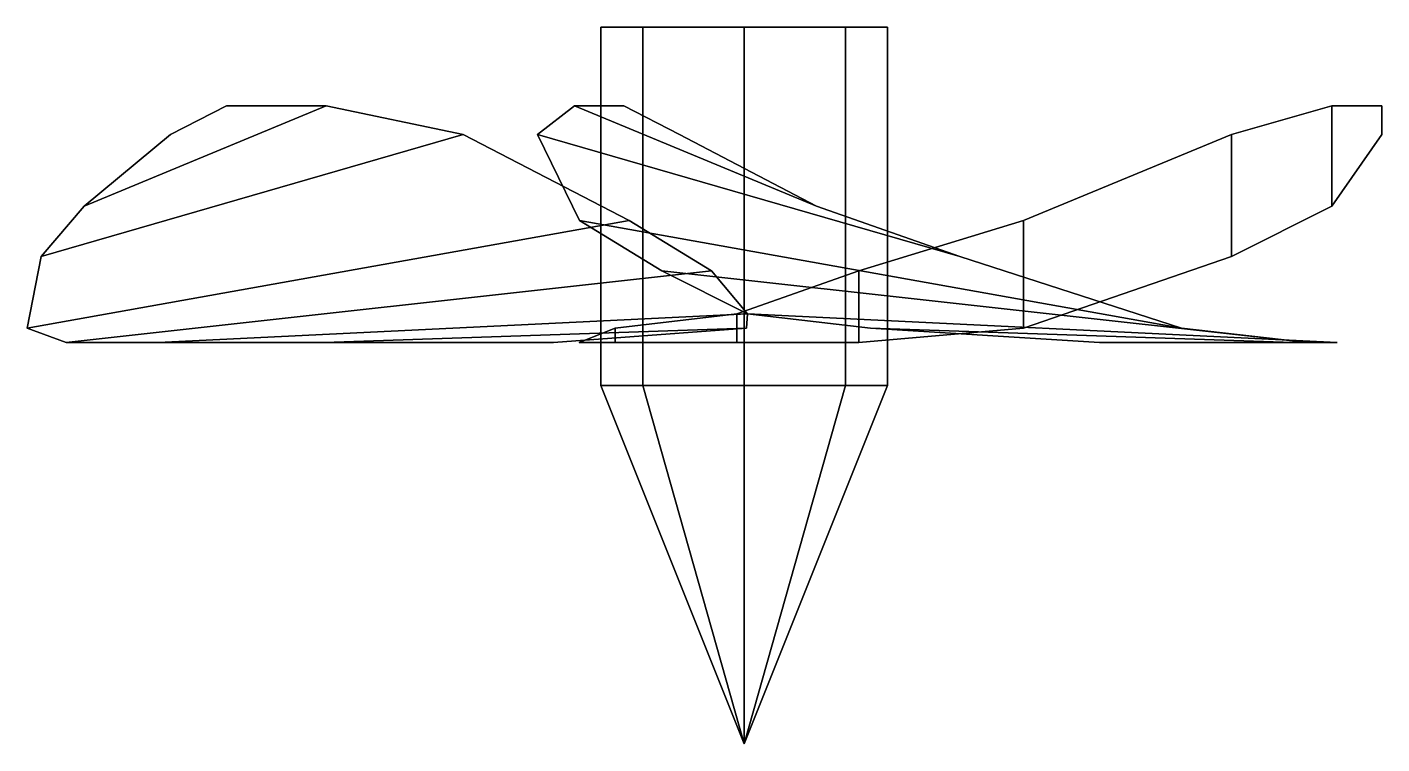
# Model space of a CAD drawing. Extents: x -1 to 0.89, y -1 to 0.
import ezdxf

# ---------------------------------------------------------------- set-up
doc = ezdxf.new("R2010")
doc.units = 0
doc.layers.add('PROP', color=1, linetype='CONTINUOUS')

msp = doc.modelspace()

# ---------------------------------------------------------------- linework, layer by layer
at = {"layer": 'PROP'}
for points in [[(-0.2, -0.5), (-0.1414, -0.5, 0.1414), (-0.1414, 0, 0.1414), (-0.2, 0)], [(-0.1414, -0.5, -0.1414), (-0.2, -0.5), (-0.2, 0), (-0.1414, 0, -0.1414)], [(-0.1414, -0.5, 0.1414), (0, -0.5, 0.2), (0, 0, 0.2), (-0.1414, 0, 0.1414)], [(0, -0.5, -0.2), (-0.1414, -0.5, -0.1414), (-0.1414, 0, -0.1414), (0, 0, -0.2)], [(0, -0.5, 0.2), (0.1414, -0.5, 0.1414), (0.1414, 0, 0.1414), (0, 0, 0.2)], [(0.1414, -0.5, -0.1414), (0, -0.5, -0.2), (0, 0, -0.2), (0.1414, 0, -0.1414)], [(0.1414, -0.5, 0.1414), (0.2, -0.5), (0.2, 0), (0.1414, 0, 0.1414)], [(0.2, -0.5), (0.1414, -0.5, -0.1414), (0.1414, 0, -0.1414), (0.2, 0)], [(-0.921, -0.25, 0.4151), (-0.9809, -0.32, 0.2189), (-0.392, -0.15, 0.5589), (-0.5832, -0.11, 0.6101)], [(-0.5832, -0.11, 0.6101), (-0.392, -0.15, 0.5589), (-0.9809, -0.32, 0.2189), (-0.921, -0.25, 0.4151)], [(-0.8001, -0.15, 0.5658), (-0.921, -0.25, 0.4151), (-0.5832, -0.11, 0.6101), (-0.7221, -0.11, 0.6108)], [(-0.7221, -0.11, 0.6108), (-0.5832, -0.11, 0.6101), (-0.921, -0.25, 0.4151), (-0.8001, -0.15, 0.5658)], [(0.101, -0.25, -1.0051), (0.3009, -0.32, -0.9589), (-0.288, -0.15, -0.6189), (-0.2368, -0.11, -0.8101)], [(-0.2368, -0.11, -0.8101), (-0.288, -0.15, -0.6189), (0.3009, -0.32, -0.9589), (0.101, -0.25, -1.0051)], [(-0.0899, -0.15, -0.9758), (0.101, -0.25, -1.0051), (-0.2368, -0.11, -0.8101), (-0.1679, -0.11, -0.9308)], [(-0.1679, -0.11, -0.9308), (-0.2368, -0.11, -0.8101), (0.101, -0.25, -1.0051), (-0.0899, -0.15, -0.9758)], [(0.82, -0.11, 0.2), (0.68, -0.15, 0.06), (0.68, -0.32, 0.74), (0.82, -0.25, 0.59)], [(0.82, -0.25, 0.59), (0.68, -0.32, 0.74), (0.68, -0.15, 0.06), (0.82, -0.11, 0.2)], [(0.89, -0.15, 0.41), (0.82, -0.25, 0.59), (0.82, -0.11, 0.2), (0.89, -0.11, 0.32)], [(0.89, -0.11, 0.32), (0.82, -0.11, 0.2), (0.82, -0.25, 0.59), (0.89, -0.15, 0.41)], [(-0.392, -0.15, 0.5589), (-0.1604, -0.27, 0.3577), (-1.0004, -0.42, -0.1273), (-0.9809, -0.32, 0.2189)], [(-0.9809, -0.32, 0.2189), (-1.0004, -0.42, -0.1273), (-0.1604, -0.27, 0.3577), (-0.392, -0.15, 0.5589)], [(-0.288, -0.15, -0.6189), (-0.2296, -0.27, -0.3177), (0.6104, -0.42, -0.8027), (0.3009, -0.32, -0.9589)], [(0.3009, -0.32, -0.9589), (0.6104, -0.42, -0.8027), (-0.2296, -0.27, -0.3177), (-0.288, -0.15, -0.6189)], [(0.68, -0.32, 0.74), (0.39, -0.42, 0.93), (0.39, -0.27, -0.04), (0.68, -0.15, 0.06)], [(0.68, -0.15, 0.06), (0.39, -0.27, -0.04), (0.39, -0.42, 0.93), (0.68, -0.32, 0.74)], [(-0.1604, -0.27, 0.3577), (-0.0454, -0.34, 0.1586), (-0.946, -0.44, -0.3614), (-1.0004, -0.42, -0.1273)], [(-1.0004, -0.42, -0.1273), (-0.946, -0.44, -0.3614), (-0.0454, -0.34, 0.1586), (-0.1604, -0.27, 0.3577)], [(-0.2296, -0.27, -0.3177), (-0.1146, -0.34, -0.1186), (0.786, -0.44, -0.6386), (0.6104, -0.42, -0.8027)], [(0.6104, -0.42, -0.8027), (0.786, -0.44, -0.6386), (-0.1146, -0.34, -0.1186), (-0.2296, -0.27, -0.3177)], [(0.39, -0.27, -0.04), (0.16, -0.34, -0.04), (0.16, -0.44, 1), (0.39, -0.42, 0.93)], [(0.39, -0.42, 0.93), (0.16, -0.44, 1), (0.16, -0.34, -0.04), (0.39, -0.27, -0.04)], [(-0.0454, -0.34, 0.1586), (0.005, -0.4, -0.0087), (-0.8177, -0.44, -0.4837), (-0.946, -0.44, -0.3614)], [(-0.946, -0.44, -0.3614), (-0.8177, -0.44, -0.4837), (0.005, -0.4, -0.0087), (-0.0454, -0.34, 0.1586)], [(-0.1146, -0.34, -0.1186), (0.005, -0.4, 0.0087), (0.8277, -0.44, -0.4663), (0.786, -0.44, -0.6386)], [(0.786, -0.44, -0.6386), (0.8277, -0.44, -0.4663), (0.005, -0.4, 0.0087), (-0.1146, -0.34, -0.1186)], [(0.16, -0.34, -0.04), (-0.01, -0.4), (-0.01, -0.44, 0.95), (0.16, -0.44, 1)], [(0.16, -0.44, 1), (-0.01, -0.44, 0.95), (-0.01, -0.4), (0.16, -0.34, -0.04)], [(-0.8177, -0.44, -0.4837), (-0.5855, -0.44, -0.5459), (0.0034, -0.42, -0.2059), (0.005, -0.4, -0.0087)], [(0.005, -0.4, -0.0087), (0.0034, -0.42, -0.2059), (-0.5855, -0.44, -0.5459), (-0.8177, -0.44, -0.4837)], [(-0.01, -0.4), (-0.18, -0.42, 0.1), (-0.18, -0.44, 0.78), (-0.01, -0.44, 0.95)], [(-0.01, -0.44, 0.95), (-0.18, -0.44, 0.78), (-0.18, -0.42, 0.1), (-0.01, -0.4)], [(0.8277, -0.44, -0.4663), (0.7655, -0.44, -0.2341), (0.1766, -0.42, 0.1059), (0.005, -0.4, 0.0087)], [(0.005, -0.4, 0.0087), (0.1766, -0.42, 0.1059), (0.7655, -0.44, -0.2341), (0.8277, -0.44, -0.4663)], [(-0.5855, -0.44, -0.5459), (-0.4393, -0.44, -0.5192), (-0.2661, -0.44, -0.4192), (0.0034, -0.42, -0.2059)], [(0.0034, -0.42, -0.2059), (-0.2661, -0.44, -0.4192), (-0.4393, -0.44, -0.5192), (-0.5855, -0.44, -0.5459)], [(-0.18, -0.44, 0.78), (-0.23, -0.44, 0.64), (-0.23, -0.44, 0.44), (-0.18, -0.42, 0.1)], [(-0.18, -0.42, 0.1), (-0.23, -0.44, 0.44), (-0.23, -0.44, 0.64), (-0.18, -0.44, 0.78)], [(0.7655, -0.44, -0.2341), (0.6693, -0.44, -0.1208), (0.4961, -0.44, -0.0208), (0.1766, -0.42, 0.1059)], [(0.1766, -0.42, 0.1059), (0.4961, -0.44, -0.0208), (0.6693, -0.44, -0.1208), (0.7655, -0.44, -0.2341)], [(-0.2, -0.5), (-0.1414, -0.5, -0.1414), (0, -1)], [(-0.1414, -0.5, 0.1414), (-0.2, -0.5), (0, -1)], [(-0.1414, -0.5, -0.1414), (0, -0.5, -0.2), (0, -1)], [(0, -0.5, 0.2), (-0.1414, -0.5, 0.1414), (0, -1)], [(0, -0.5, -0.2), (0.1414, -0.5, -0.1414), (0, -1)], [(0.1414, -0.5, -0.1414), (0.2, -0.5), (0, -1)], [(0.2, -0.5), (0.1414, -0.5, 0.1414), (0, -1)], [(0.1414, -0.5, 0.1414), (0, -0.5, 0.2), (0, -1)]]:
    msp.add_3dface(points, dxfattribs=at)

doc.saveas('drawing.dxf')
